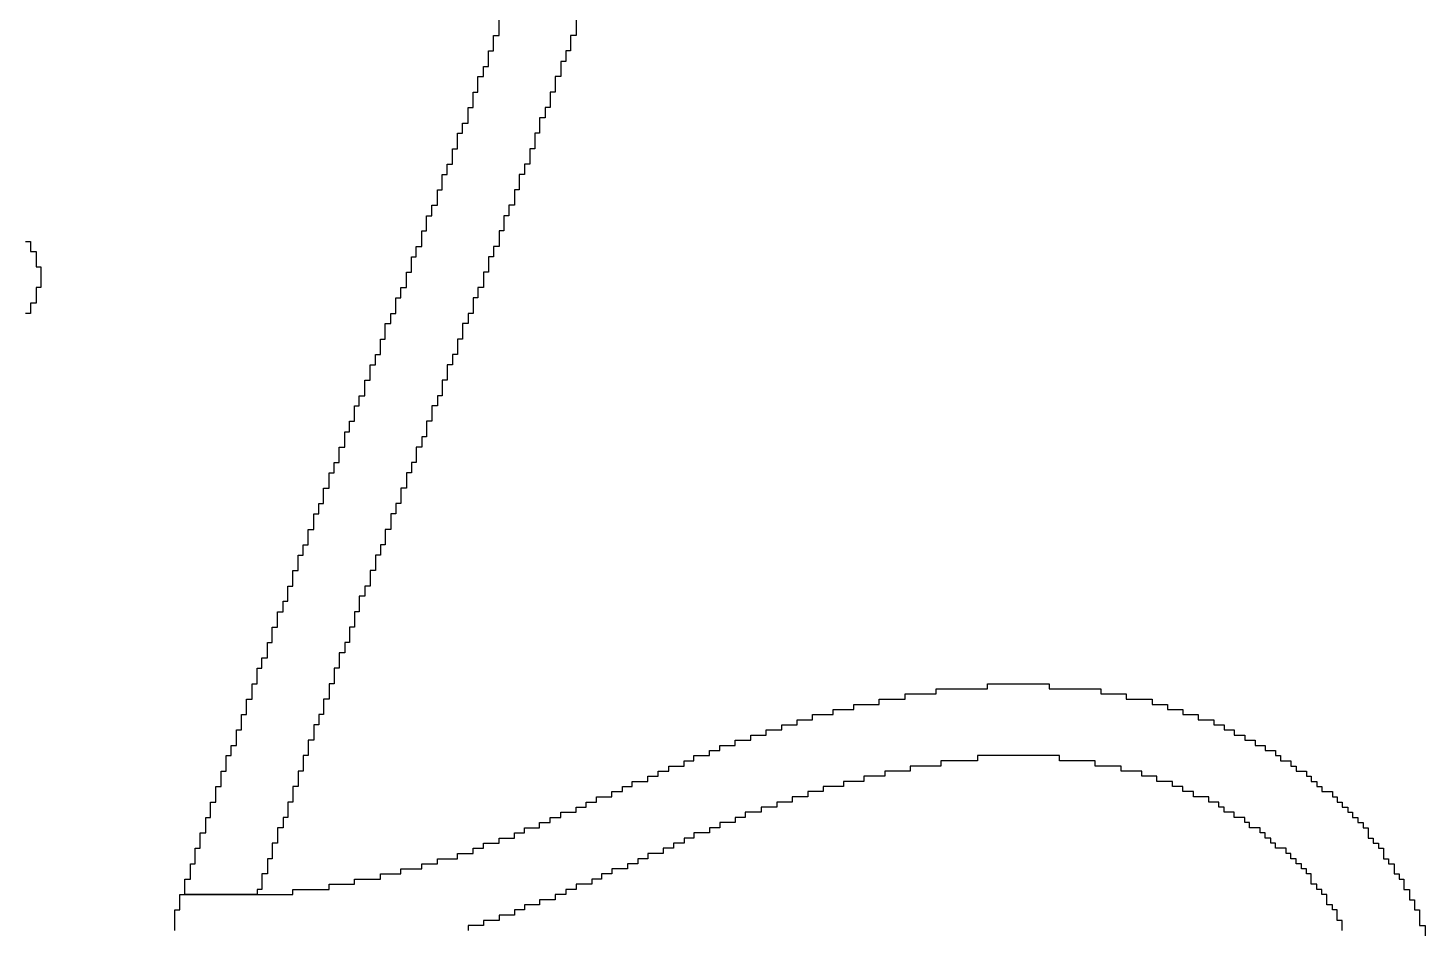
# Model space of a CAD drawing. Extents: x 134.1 to 218.7, y -126.2 to -72.1.
# Drawn here: x 209.23 to 214.98, y -112.44 to -108.73 of the extents above; entities that cross this region are included whole.
import ezdxf

# ---------------------------------------------------------------- set-up
doc = ezdxf.new("R2010")
doc.units = 0
doc.header["$MEASUREMENT"] = 0
doc.layers.add('BLACK', color=7, linetype='CONTINUOUS')

msp = doc.modelspace()

# ---------------------------------------------------------------- linework, layer by layer
at = {"layer": 'BLACK', "linetype": 'CONTINUOUS'}
for p, q in [((211.171, -108.765), (211.171, -108.701)), ((211.488, -108.701), (211.488, -108.765)), ((211.148, -108.828), (211.148, -108.765)), ((211.148, -108.765), (211.171, -108.765)), ((211.488, -108.765), (211.465, -108.765)), ((211.465, -108.765), (211.465, -108.828)), ((211.127, -108.892), (211.127, -108.828)), ((211.127, -108.828), (211.148, -108.828)), ((211.445, -108.871), (211.425, -108.871)), ((211.425, -108.871), (211.425, -108.934)), ((211.465, -108.828), (211.445, -108.828)), ((211.445, -108.828), (211.445, -108.871)), ((211.084, -108.998), (211.084, -108.934)), ((211.084, -108.934), (211.107, -108.934)), ((211.107, -108.934), (211.107, -108.892)), ((211.107, -108.892), (211.127, -108.892)), ((211.425, -108.934), (211.402, -108.934)), ((211.402, -108.934), (211.402, -108.998)), ((211.064, -109.061), (211.064, -108.998)), ((211.064, -108.998), (211.084, -108.998)), ((211.402, -108.998), (211.381, -108.998)), ((211.381, -108.998), (211.381, -109.061)), ((211.044, -109.125), (211.044, -109.061)), ((211.044, -109.061), (211.064, -109.061)), ((211.361, -109.104), (211.338, -109.104)), ((211.338, -109.104), (211.338, -109.167)), ((211.381, -109.061), (211.361, -109.061)), ((211.361, -109.061), (211.361, -109.104)), ((211.021, -109.167), (211.021, -109.125)), ((211.021, -109.125), (211.044, -109.125)), ((211, -109.231), (211, -109.167)), ((211, -109.167), (211.021, -109.167)), ((211.338, -109.167), (211.318, -109.167)), ((211.318, -109.167), (211.318, -109.231)), ((210.98, -109.294), (210.98, -109.231)), ((210.98, -109.231), (211, -109.231)), ((211.318, -109.231), (211.298, -109.231)), ((211.298, -109.231), (211.298, -109.294)), ((210.937, -109.4), (210.937, -109.336)), ((210.937, -109.336), (210.957, -109.336)), ((210.957, -109.336), (210.957, -109.294)), ((210.957, -109.294), (210.98, -109.294)), ((211.275, -109.336), (211.254, -109.336)), ((211.254, -109.336), (211.254, -109.4)), ((211.298, -109.294), (211.275, -109.294)), ((211.275, -109.294), (211.275, -109.336)), ((210.917, -109.463), (210.917, -109.4)), ((210.917, -109.4), (210.937, -109.4)), ((211.254, -109.4), (211.234, -109.4)), ((211.234, -109.4), (211.234, -109.463)), ((210.873, -109.569), (210.873, -109.506)), ((210.873, -109.506), (210.894, -109.506)), ((210.894, -109.506), (210.894, -109.463)), ((210.894, -109.463), (210.917, -109.463)), ((211.211, -109.506), (211.191, -109.506)), ((211.191, -109.506), (211.191, -109.569)), ((211.234, -109.463), (211.211, -109.463)), ((211.211, -109.463), (211.211, -109.506)), ((209.222, -109.612), (209.243, -109.612)), ((209.243, -109.612), (209.243, -109.654)), ((210.853, -109.633), (210.853, -109.569)), ((210.853, -109.569), (210.873, -109.569)), ((211.191, -109.569), (211.171, -109.569)), ((211.171, -109.569), (211.171, -109.633)), ((209.243, -109.654), (209.266, -109.654)), ((209.266, -109.654), (209.266, -109.717)), ((210.81, -109.739), (210.81, -109.675)), ((210.81, -109.675), (210.83, -109.675)), ((210.83, -109.675), (210.83, -109.633)), ((210.83, -109.633), (210.853, -109.633)), ((211.148, -109.675), (211.127, -109.675)), ((211.127, -109.675), (211.127, -109.739)), ((211.171, -109.633), (211.148, -109.633)), ((211.148, -109.633), (211.148, -109.675)), ((209.266, -109.717), (209.286, -109.717)), ((209.286, -109.717), (209.286, -109.802)), ((210.79, -109.802), (210.79, -109.739)), ((210.79, -109.739), (210.81, -109.739)), ((211.127, -109.739), (211.107, -109.739)), ((211.107, -109.739), (211.107, -109.802)), ((209.286, -109.802), (209.266, -109.802)), ((209.266, -109.802), (209.266, -109.866)), ((210.746, -109.908), (210.746, -109.844)), ((210.746, -109.844), (210.767, -109.844)), ((210.767, -109.844), (210.767, -109.802)), ((210.767, -109.802), (210.79, -109.802)), ((211.084, -109.844), (211.064, -109.844)), ((211.064, -109.844), (211.064, -109.908)), ((211.107, -109.802), (211.084, -109.802)), ((211.084, -109.802), (211.084, -109.844)), ((209.243, -109.908), (209.222, -109.908)), ((209.266, -109.866), (209.243, -109.866)), ((209.243, -109.866), (209.243, -109.908)), ((210.726, -109.95), (210.726, -109.908)), ((210.726, -109.908), (210.746, -109.908)), ((211.064, -109.908), (211.044, -109.908)), ((211.044, -109.908), (211.044, -109.95)), ((210.703, -110.014), (210.703, -109.95)), ((210.703, -109.95), (210.726, -109.95)), ((211.044, -109.95), (211.021, -109.95)), ((211.021, -109.95), (211.021, -110.014)), ((210.683, -110.077), (210.683, -110.014)), ((210.683, -110.014), (210.703, -110.014)), ((211.021, -110.014), (211, -110.014)), ((211, -110.014), (211, -110.077)), ((210.663, -110.12), (210.663, -110.077)), ((210.663, -110.077), (210.683, -110.077)), ((211, -110.077), (210.98, -110.077)), ((210.98, -110.077), (210.98, -110.12)), ((210.64, -110.183), (210.64, -110.12)), ((210.64, -110.12), (210.663, -110.12)), ((210.98, -110.12), (210.957, -110.12)), ((210.957, -110.12), (210.957, -110.183)), ((210.619, -110.247), (210.619, -110.183)), ((210.619, -110.183), (210.64, -110.183)), ((210.957, -110.183), (210.937, -110.183)), ((210.937, -110.183), (210.937, -110.247)), ((210.596, -110.289), (210.596, -110.247)), ((210.596, -110.247), (210.619, -110.247)), ((210.937, -110.247), (210.917, -110.247)), ((210.917, -110.247), (210.917, -110.289)), ((210.576, -110.352), (210.576, -110.289)), ((210.576, -110.289), (210.596, -110.289)), ((210.917, -110.289), (210.894, -110.289)), ((210.894, -110.289), (210.894, -110.352)), ((210.556, -110.395), (210.556, -110.352)), ((210.556, -110.352), (210.576, -110.352)), ((210.894, -110.352), (210.873, -110.352)), ((210.873, -110.352), (210.873, -110.416)), ((210.536, -110.458), (210.536, -110.395)), ((210.536, -110.395), (210.556, -110.395)), ((210.873, -110.416), (210.853, -110.416)), ((210.853, -110.416), (210.853, -110.458)), ((210.513, -110.522), (210.513, -110.458)), ((210.513, -110.458), (210.536, -110.458)), ((210.853, -110.458), (210.83, -110.458)), ((210.83, -110.458), (210.83, -110.522)), ((210.492, -110.564), (210.492, -110.522)), ((210.492, -110.522), (210.513, -110.522)), ((210.83, -110.522), (210.81, -110.522)), ((210.81, -110.522), (210.81, -110.564)), ((210.472, -110.628), (210.472, -110.564)), ((210.472, -110.564), (210.492, -110.564)), ((210.81, -110.564), (210.79, -110.564)), ((210.79, -110.564), (210.79, -110.628)), ((210.449, -110.691), (210.449, -110.628)), ((210.449, -110.628), (210.472, -110.628)), ((210.79, -110.628), (210.767, -110.628)), ((210.767, -110.628), (210.767, -110.691)), ((210.429, -110.733), (210.429, -110.691)), ((210.429, -110.691), (210.449, -110.691)), ((210.767, -110.691), (210.746, -110.691)), ((210.746, -110.691), (210.746, -110.733)), ((210.409, -110.797), (210.409, -110.733)), ((210.409, -110.733), (210.429, -110.733)), ((210.746, -110.733), (210.726, -110.733)), ((210.726, -110.733), (210.726, -110.797)), ((210.386, -110.86), (210.386, -110.797)), ((210.386, -110.797), (210.409, -110.797)), ((210.726, -110.797), (210.703, -110.797)), ((210.703, -110.797), (210.703, -110.86)), ((210.365, -110.903), (210.365, -110.86)), ((210.365, -110.86), (210.386, -110.86)), ((210.703, -110.86), (210.683, -110.86)), ((210.683, -110.86), (210.683, -110.903)), ((210.345, -110.966), (210.345, -110.903)), ((210.345, -110.903), (210.365, -110.903)), ((210.683, -110.903), (210.663, -110.903)), ((210.663, -110.903), (210.663, -110.966)), ((210.322, -111.03), (210.322, -110.966)), ((210.322, -110.966), (210.345, -110.966)), ((210.663, -110.966), (210.64, -110.966)), ((210.64, -110.966), (210.64, -111.03)), ((210.302, -111.093), (210.302, -111.03)), ((210.302, -111.03), (210.322, -111.03)), ((210.64, -111.03), (210.619, -111.03)), ((210.619, -111.03), (210.619, -111.072)), ((210.282, -111.136), (210.282, -111.093)), ((210.282, -111.093), (210.302, -111.093)), ((210.619, -111.072), (210.596, -111.072)), ((210.596, -111.072), (210.596, -111.136)), ((210.259, -111.199), (210.259, -111.136)), ((210.259, -111.136), (210.282, -111.136)), ((210.596, -111.136), (210.576, -111.136)), ((210.576, -111.136), (210.576, -111.199)), ((210.238, -111.263), (210.238, -111.199)), ((210.238, -111.199), (210.259, -111.199)), ((210.576, -111.199), (210.556, -111.199)), ((210.556, -111.199), (210.556, -111.263)), ((210.218, -111.326), (210.218, -111.263)), ((210.218, -111.263), (210.238, -111.263)), ((210.556, -111.263), (210.536, -111.263)), ((210.536, -111.263), (210.536, -111.305)), ((210.195, -111.368), (210.195, -111.326)), ((210.195, -111.326), (210.218, -111.326)), ((210.536, -111.305), (210.513, -111.305)), ((210.513, -111.305), (210.513, -111.368)), ((210.175, -111.432), (210.175, -111.368)), ((210.175, -111.368), (210.195, -111.368)), ((210.513, -111.368), (210.492, -111.368)), ((210.492, -111.368), (210.492, -111.432)), ((210.155, -111.495), (210.155, -111.432)), ((210.155, -111.432), (210.175, -111.432)), ((210.492, -111.432), (210.472, -111.432)), ((210.472, -111.432), (210.472, -111.495)), ((212.969, -111.474), (212.969, -111.453)), ((212.969, -111.453), (213.18, -111.453)), ((213.18, -111.453), (213.18, -111.432)), ((213.18, -111.432), (213.434, -111.432)), ((213.434, -111.432), (213.434, -111.453)), ((213.434, -111.453), (213.647, -111.453)), ((213.647, -111.453), (213.647, -111.474)), ((210.132, -111.559), (210.132, -111.495)), ((210.132, -111.495), (210.155, -111.495)), ((210.472, -111.495), (210.449, -111.495)), ((210.449, -111.495), (210.449, -111.559)), ((212.631, -111.538), (212.631, -111.517)), ((212.631, -111.517), (212.735, -111.517)), ((212.735, -111.517), (212.735, -111.495)), ((212.735, -111.495), (212.842, -111.495)), ((212.842, -111.495), (212.842, -111.474)), ((212.842, -111.474), (212.969, -111.474)), ((213.647, -111.474), (213.751, -111.474)), ((213.751, -111.474), (213.751, -111.495)), ((213.751, -111.495), (213.858, -111.495)), ((213.858, -111.495), (213.858, -111.517)), ((213.858, -111.517), (213.921, -111.517)), ((213.921, -111.517), (213.921, -111.538)), ((210.111, -111.622), (210.111, -111.559)), ((210.111, -111.559), (210.132, -111.559)), ((210.449, -111.559), (210.429, -111.559)), ((210.429, -111.559), (210.429, -111.601)), ((212.461, -111.58), (212.461, -111.559)), ((212.461, -111.559), (212.545, -111.559)), ((212.545, -111.559), (212.545, -111.538)), ((212.545, -111.538), (212.631, -111.538)), ((213.921, -111.538), (213.985, -111.538)), ((213.985, -111.538), (213.985, -111.559)), ((213.985, -111.559), (214.048, -111.559)), ((214.048, -111.559), (214.048, -111.58)), ((210.091, -111.686), (210.091, -111.622)), ((210.091, -111.622), (210.111, -111.622)), ((210.429, -111.601), (210.409, -111.601)), ((210.409, -111.601), (210.409, -111.665)), ((212.27, -111.644), (212.27, -111.622)), ((212.27, -111.622), (212.334, -111.622)), ((212.334, -111.622), (212.334, -111.601)), ((212.334, -111.601), (212.397, -111.601)), ((212.397, -111.601), (212.397, -111.58)), ((212.397, -111.58), (212.461, -111.58)), ((214.048, -111.58), (214.112, -111.58)), ((214.112, -111.58), (214.112, -111.601)), ((214.112, -111.601), (214.155, -111.601)), ((214.155, -111.601), (214.155, -111.622)), ((214.155, -111.622), (214.196, -111.622)), ((214.196, -111.622), (214.196, -111.644)), ((210.068, -111.728), (210.068, -111.686)), ((210.068, -111.686), (210.091, -111.686)), ((210.409, -111.665), (210.386, -111.665)), ((210.386, -111.665), (210.386, -111.728)), ((212.08, -111.707), (212.08, -111.686)), ((212.08, -111.686), (212.143, -111.686)), ((212.143, -111.686), (212.143, -111.665)), ((212.143, -111.665), (212.207, -111.665)), ((212.207, -111.665), (212.207, -111.644)), ((212.207, -111.644), (212.27, -111.644)), ((214.196, -111.644), (214.239, -111.644)), ((214.239, -111.644), (214.239, -111.665)), ((214.239, -111.665), (214.282, -111.665)), ((214.282, -111.665), (214.282, -111.686)), ((214.282, -111.686), (214.323, -111.686)), ((214.323, -111.686), (214.323, -111.707)), ((210.048, -111.792), (210.048, -111.728)), ((210.048, -111.728), (210.068, -111.728)), ((210.386, -111.728), (210.365, -111.728)), ((210.365, -111.728), (210.365, -111.792)), ((211.933, -111.771), (211.933, -111.749)), ((211.933, -111.749), (211.973, -111.749)), ((211.973, -111.749), (211.973, -111.728)), ((211.973, -111.728), (212.037, -111.728)), ((212.037, -111.728), (212.037, -111.707)), ((212.037, -111.707), (212.08, -111.707)), ((213.139, -111.749), (212.989, -111.749)), ((212.989, -111.749), (212.989, -111.771)), ((213.477, -111.728), (213.139, -111.728)), ((213.139, -111.728), (213.139, -111.749)), ((213.477, -111.749), (213.477, -111.728)), ((213.624, -111.749), (213.477, -111.749)), ((213.624, -111.771), (213.624, -111.749)), ((214.323, -111.707), (214.366, -111.707)), ((214.366, -111.707), (214.366, -111.728)), ((214.366, -111.728), (214.386, -111.728)), ((214.386, -111.728), (214.386, -111.749)), ((214.386, -111.749), (214.429, -111.749)), ((214.429, -111.749), (214.429, -111.771)), ((210.028, -111.855), (210.028, -111.792)), ((210.028, -111.792), (210.048, -111.792)), ((210.365, -111.792), (210.345, -111.792)), ((210.345, -111.792), (210.345, -111.855)), ((211.826, -111.813), (211.826, -111.792)), ((211.826, -111.792), (211.869, -111.792)), ((211.869, -111.792), (211.869, -111.771)), ((211.869, -111.771), (211.933, -111.771)), ((212.862, -111.792), (212.758, -111.792)), ((212.758, -111.792), (212.758, -111.813)), ((212.989, -111.771), (212.862, -111.771)), ((212.862, -111.771), (212.862, -111.792)), ((213.731, -111.771), (213.624, -111.771)), ((213.731, -111.792), (213.731, -111.771)), ((213.815, -111.792), (213.731, -111.792)), ((213.815, -111.813), (213.815, -111.792)), ((214.429, -111.771), (214.45, -111.771)), ((214.45, -111.771), (214.45, -111.792)), ((214.45, -111.792), (214.493, -111.792)), ((214.493, -111.792), (214.493, -111.813)), ((210.005, -111.919), (210.005, -111.855)), ((210.005, -111.855), (210.028, -111.855)), ((210.345, -111.855), (210.322, -111.855)), ((210.322, -111.855), (210.322, -111.919)), ((211.679, -111.876), (211.679, -111.855)), ((211.679, -111.855), (211.719, -111.855)), ((211.719, -111.855), (211.719, -111.834)), ((211.719, -111.834), (211.783, -111.834)), ((211.783, -111.834), (211.783, -111.813)), ((211.783, -111.813), (211.826, -111.813)), ((212.588, -111.855), (212.504, -111.855)), ((212.504, -111.855), (212.504, -111.876)), ((212.672, -111.834), (212.588, -111.834)), ((212.588, -111.834), (212.588, -111.855)), ((212.758, -111.813), (212.672, -111.813)), ((212.672, -111.813), (212.672, -111.834)), ((213.878, -111.813), (213.815, -111.813)), ((213.878, -111.834), (213.878, -111.813)), ((213.942, -111.834), (213.878, -111.834)), ((213.942, -111.855), (213.942, -111.834)), ((213.985, -111.855), (213.942, -111.855)), ((213.985, -111.876), (213.985, -111.855)), ((214.493, -111.813), (214.513, -111.813)), ((214.513, -111.813), (214.513, -111.834)), ((214.513, -111.834), (214.536, -111.834)), ((214.536, -111.834), (214.536, -111.855)), ((214.536, -111.855), (214.556, -111.855)), ((214.556, -111.855), (214.556, -111.876)), ((209.984, -111.982), (209.984, -111.919)), ((209.984, -111.919), (210.005, -111.919)), ((210.322, -111.919), (210.302, -111.919)), ((210.302, -111.919), (210.302, -111.982)), ((211.529, -111.94), (211.529, -111.919)), ((211.529, -111.919), (211.572, -111.919)), ((211.572, -111.919), (211.572, -111.898)), ((211.572, -111.898), (211.635, -111.898)), ((211.635, -111.898), (211.635, -111.876)), ((211.635, -111.876), (211.679, -111.876)), ((212.377, -111.919), (212.314, -111.919)), ((212.314, -111.919), (212.314, -111.94)), ((212.441, -111.898), (212.377, -111.898)), ((212.377, -111.898), (212.377, -111.919)), ((212.504, -111.876), (212.441, -111.876)), ((212.441, -111.876), (212.441, -111.898)), ((214.028, -111.876), (213.985, -111.876)), ((214.028, -111.898), (214.028, -111.876)), ((214.092, -111.898), (214.028, -111.898)), ((214.092, -111.919), (214.092, -111.898)), ((214.132, -111.919), (214.092, -111.919)), ((214.132, -111.94), (214.132, -111.919)), ((214.556, -111.876), (214.6, -111.876)), ((214.6, -111.876), (214.6, -111.898)), ((214.6, -111.898), (214.62, -111.898)), ((214.62, -111.898), (214.62, -111.919)), ((214.62, -111.919), (214.64, -111.919)), ((214.64, -111.919), (214.64, -111.94)), ((211.425, -111.982), (211.425, -111.961)), ((211.425, -111.961), (211.488, -111.961)), ((211.488, -111.961), (211.488, -111.94)), ((211.488, -111.94), (211.529, -111.94)), ((212.25, -111.961), (212.184, -111.961)), ((212.184, -111.961), (212.184, -111.982)), ((212.314, -111.94), (212.25, -111.94)), ((212.25, -111.94), (212.25, -111.961)), ((214.155, -111.94), (214.132, -111.94)), ((214.155, -111.961), (214.155, -111.94)), ((214.196, -111.961), (214.155, -111.961)), ((214.196, -111.982), (214.196, -111.961)), ((214.64, -111.94), (214.663, -111.94)), ((214.663, -111.94), (214.663, -111.961)), ((214.663, -111.961), (214.683, -111.961)), ((214.683, -111.961), (214.683, -111.982)), ((209.964, -112.046), (209.964, -111.982)), ((209.964, -111.982), (209.984, -111.982)), ((210.282, -112.025), (210.259, -112.025)), ((210.259, -112.025), (210.259, -112.088)), ((210.302, -111.982), (210.282, -111.982)), ((210.282, -111.982), (210.282, -112.025)), ((211.275, -112.046), (211.275, -112.025)), ((211.275, -112.025), (211.338, -112.025)), ((211.338, -112.025), (211.338, -112.003)), ((211.338, -112.003), (211.381, -112.003)), ((211.381, -112.003), (211.381, -111.982)), ((211.381, -111.982), (211.425, -111.982)), ((212.08, -112.025), (212.037, -112.025)), ((212.037, -112.025), (212.037, -112.046)), ((212.143, -112.003), (212.08, -112.003)), ((212.08, -112.003), (212.08, -112.025)), ((212.184, -111.982), (212.143, -111.982)), ((212.143, -111.982), (212.143, -112.003)), ((214.239, -111.982), (214.196, -111.982)), ((214.239, -112.003), (214.239, -111.982)), ((214.259, -112.003), (214.239, -112.003)), ((214.259, -112.025), (214.259, -112.003)), ((214.302, -112.025), (214.259, -112.025)), ((214.302, -112.046), (214.302, -112.025)), ((214.683, -111.982), (214.704, -111.982)), ((214.704, -111.982), (214.704, -112.003)), ((214.704, -112.003), (214.727, -112.003)), ((214.727, -112.003), (214.727, -112.025)), ((214.727, -112.025), (214.747, -112.025)), ((214.747, -112.025), (214.747, -112.067)), ((209.941, -112.109), (209.941, -112.046)), ((209.941, -112.046), (209.964, -112.046)), ((210.259, -112.088), (210.238, -112.088)), ((210.238, -112.088), (210.238, -112.152)), ((211.107, -112.109), (211.107, -112.088)), ((211.107, -112.088), (211.171, -112.088)), ((211.171, -112.088), (211.171, -112.067)), ((211.171, -112.067), (211.234, -112.067)), ((211.234, -112.067), (211.234, -112.046)), ((211.234, -112.046), (211.275, -112.046)), ((211.933, -112.088), (211.889, -112.088)), ((211.889, -112.088), (211.889, -112.109)), ((211.973, -112.067), (211.933, -112.067)), ((211.933, -112.067), (211.933, -112.088)), ((212.037, -112.046), (211.973, -112.046)), ((211.973, -112.046), (211.973, -112.067)), ((214.323, -112.046), (214.302, -112.046)), ((214.323, -112.067), (214.323, -112.046)), ((214.346, -112.067), (214.323, -112.067)), ((214.346, -112.088), (214.346, -112.067)), ((214.366, -112.088), (214.346, -112.088)), ((214.366, -112.109), (214.366, -112.088)), ((214.747, -112.067), (214.767, -112.067)), ((214.767, -112.067), (214.767, -112.088)), ((214.767, -112.088), (214.79, -112.088)), ((214.79, -112.088), (214.79, -112.109)), ((209.921, -112.173), (209.921, -112.109)), ((209.921, -112.109), (209.941, -112.109)), ((210.238, -112.152), (210.218, -112.152)), ((210.218, -112.152), (210.218, -112.215)), ((210.917, -112.173), (210.917, -112.152)), ((210.917, -112.152), (211, -112.152)), ((211, -112.152), (211, -112.13)), ((211, -112.13), (211.064, -112.13)), ((211.064, -112.13), (211.064, -112.109)), ((211.064, -112.109), (211.107, -112.109)), ((211.783, -112.152), (211.742, -112.152)), ((211.742, -112.152), (211.742, -112.173)), ((211.846, -112.13), (211.783, -112.13)), ((211.783, -112.13), (211.783, -112.152)), ((211.889, -112.109), (211.846, -112.109)), ((211.846, -112.109), (211.846, -112.13)), ((214.409, -112.109), (214.366, -112.109)), ((214.409, -112.13), (214.409, -112.109)), ((214.429, -112.13), (214.409, -112.13)), ((214.429, -112.152), (214.429, -112.13)), ((214.45, -112.152), (214.429, -112.152)), ((214.45, -112.173), (214.45, -112.152)), ((214.79, -112.109), (214.81, -112.109)), ((214.81, -112.109), (214.81, -112.152)), ((214.81, -112.152), (214.831, -112.152)), ((214.831, -112.152), (214.831, -112.173)), ((209.901, -112.236), (209.901, -112.173)), ((209.901, -112.173), (209.921, -112.173)), ((210.767, -112.215), (210.767, -112.194)), ((210.767, -112.194), (210.853, -112.194)), ((210.853, -112.194), (210.853, -112.173)), ((210.853, -112.173), (210.917, -112.173)), ((211.699, -112.194), (211.635, -112.194)), ((211.635, -112.194), (211.635, -112.215)), ((211.742, -112.173), (211.699, -112.173)), ((211.699, -112.173), (211.699, -112.194)), ((214.473, -112.173), (214.45, -112.173)), ((214.473, -112.194), (214.473, -112.173)), ((214.493, -112.194), (214.473, -112.194)), ((214.493, -112.215), (214.493, -112.194)), ((214.831, -112.173), (214.854, -112.173)), ((214.854, -112.173), (214.854, -112.215)), ((209.878, -112.3), (209.878, -112.236)), ((209.878, -112.236), (209.901, -112.236)), ((210.218, -112.215), (210.195, -112.215)), ((210.195, -112.215), (210.195, -112.279)), ((210.472, -112.279), (210.472, -112.257)), ((210.472, -112.257), (210.576, -112.257)), ((210.576, -112.257), (210.576, -112.236)), ((210.576, -112.236), (210.683, -112.236)), ((210.683, -112.236), (210.683, -112.215)), ((210.683, -112.215), (210.767, -112.215)), ((211.552, -112.257), (211.488, -112.257)), ((211.488, -112.257), (211.488, -112.279)), ((211.592, -112.236), (211.552, -112.236)), ((211.552, -112.236), (211.552, -112.257)), ((211.635, -112.215), (211.592, -112.215)), ((211.592, -112.215), (211.592, -112.236)), ((214.513, -112.215), (214.493, -112.215)), ((214.513, -112.257), (214.513, -112.215)), ((214.536, -112.257), (214.513, -112.257)), ((214.536, -112.279), (214.536, -112.257)), ((214.854, -112.215), (214.874, -112.215)), ((214.874, -112.215), (214.874, -112.236)), ((214.874, -112.236), (214.894, -112.236)), ((214.894, -112.236), (214.894, -112.279)), ((209.857, -112.363), (209.857, -112.3)), ((209.857, -112.3), (210.322, -112.3)), ((210.175, -112.3), (209.878, -112.3)), ((210.195, -112.279), (210.175, -112.279)), ((210.175, -112.279), (210.175, -112.3)), ((210.322, -112.3), (210.322, -112.279)), ((210.322, -112.279), (210.472, -112.279)), ((211.402, -112.321), (211.338, -112.321)), ((211.338, -112.321), (211.338, -112.342)), ((211.445, -112.3), (211.402, -112.3)), ((211.402, -112.3), (211.402, -112.321)), ((211.488, -112.279), (211.445, -112.279)), ((211.445, -112.279), (211.445, -112.3)), ((214.556, -112.279), (214.536, -112.279)), ((214.556, -112.3), (214.556, -112.279)), ((214.577, -112.3), (214.556, -112.3)), ((214.577, -112.342), (214.577, -112.3)), ((214.894, -112.279), (214.917, -112.279)), ((214.917, -112.279), (214.917, -112.321)), ((214.917, -112.321), (214.937, -112.321)), ((214.937, -112.321), (214.937, -112.363)), ((209.837, -112.448), (209.837, -112.363)), ((209.837, -112.363), (209.857, -112.363)), ((211.275, -112.363), (211.234, -112.363)), ((211.234, -112.363), (211.234, -112.384)), ((211.338, -112.342), (211.275, -112.342)), ((211.275, -112.342), (211.275, -112.363)), ((214.6, -112.342), (214.577, -112.342)), ((214.6, -112.363), (214.6, -112.342)), ((214.62, -112.363), (214.6, -112.363)), ((214.62, -112.406), (214.62, -112.363)), ((214.937, -112.363), (214.958, -112.363)), ((214.958, -112.363), (214.958, -112.427)), ((211.107, -112.427), (211.044, -112.427)), ((211.044, -112.427), (211.044, -112.448)), ((211.171, -112.406), (211.107, -112.406)), ((211.107, -112.406), (211.107, -112.427)), ((211.234, -112.384), (211.171, -112.384)), ((211.171, -112.384), (211.171, -112.406)), ((214.64, -112.406), (214.62, -112.406)), ((214.64, -112.448), (214.64, -112.406)), ((214.958, -112.427), (214.981, -112.427)), ((214.981, -112.427), (214.981, -112.49))]:
    msp.add_line(p, q, dxfattribs=at)

doc.saveas('drawing.dxf')
